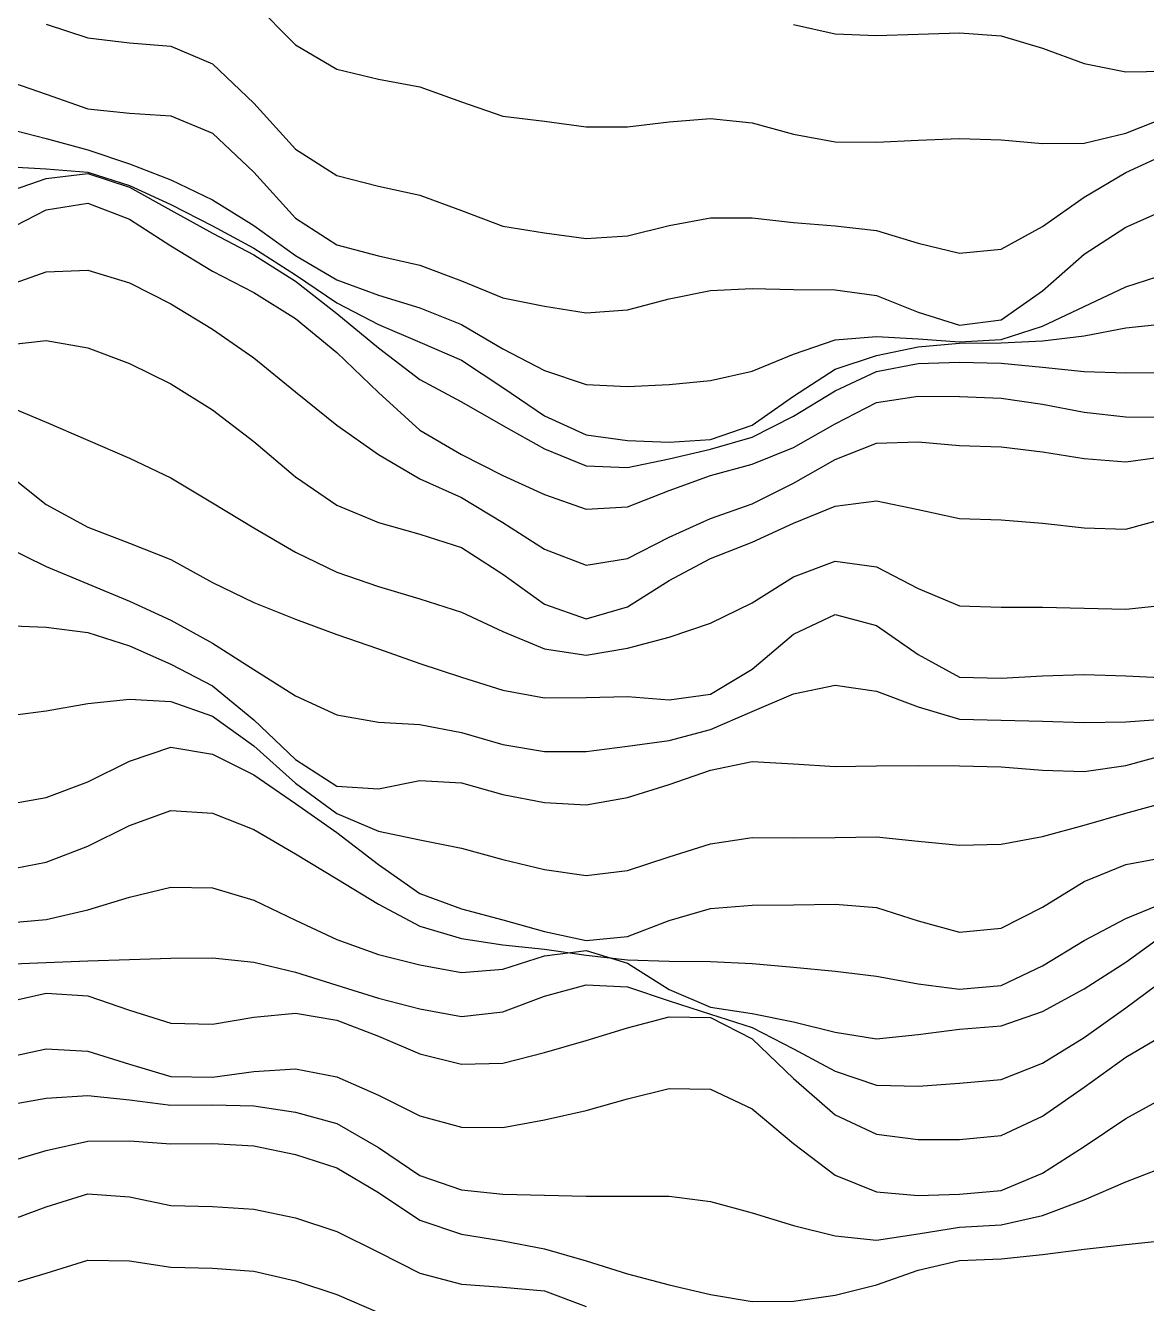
# Model space of a CAD drawing. Header units: metres. Extents: x 0 to 1200, y 54 to 769.
# Drawn here: x 708.4 to 816.7, y 227.7 to 351.3 of the extents above; entities that cross this region are included whole.
import ezdxf

# ---------------------------------------------------------------- set-up
doc = ezdxf.new("R2010")
doc.units = ezdxf.units.M

msp = doc.modelspace()

# ---------------------------------------------------------------- linework, layer by layer
for p, q in [((730.43365, 353.49255), (734.447, 349.4324)), ((710.3668, 351.40442), (714.3802, 350.08002)), ((782.6074, 351.37317), (786.6208, 350.4694)), ((714.3802, 350.08002), (718.39355, 349.6212)), ((786.6208, 350.4694), (790.63416, 350.31775)), ((790.63416, 350.31775), (794.6475, 350.45197)), ((794.6475, 350.45197), (798.6609, 350.5715)), ((798.6609, 350.5715), (802.67426, 350.29822)), ((802.67426, 350.29822), (806.6876, 349.08148)), ((718.39355, 349.6212), (722.4069, 349.28687)), ((722.4069, 349.28687), (726.4203, 347.58844)), ((734.447, 349.4324), (738.4604, 347.05353)), ((806.6876, 349.08148), (810.701, 347.62122)), ((726.4203, 347.58844), (730.43365, 343.78708)), ((810.701, 347.62122), (814.71436, 346.8201)), ((706.35345, 346.0494), (710.3668, 344.63373)), ((738.4604, 347.05353), (742.47375, 346.11105)), ((742.47375, 346.11105), (746.4871, 345.3454)), ((814.71436, 346.8201), (818.7277, 346.87946)), ((746.4871, 345.3454), (750.5005, 343.91232)), ((710.3668, 344.63373), (714.3802, 343.2327)), ((730.43365, 343.78708), (734.447, 339.31686)), ((750.5005, 343.91232), (754.51385, 342.51428)), ((714.3802, 343.2327), (718.39355, 342.81387)), ((718.39355, 342.81387), (722.4069, 342.56125)), ((722.4069, 342.56125), (726.4203, 340.87506)), ((754.51385, 342.51428), (758.5272, 342.0232)), ((770.5673, 341.97495), (774.5807, 342.3071)), ((774.5807, 342.3071), (778.59406, 341.8906)), ((814.71436, 340.88428), (818.7277, 342.4561)), ((706.35345, 341.38126), (710.3668, 340.3572)), ((758.5272, 342.0232), (762.5406, 341.5026)), ((762.5406, 341.5026), (766.55396, 341.49908)), ((766.55396, 341.49908), (770.5673, 341.97495)), ((778.59406, 341.8906), (782.6074, 340.7696)), ((710.3668, 340.3572), (714.3802, 339.28046)), ((726.4203, 340.87506), (730.43365, 337.0952)), ((782.6074, 340.7696), (786.6208, 340.04614)), ((786.6208, 340.04614), (790.63416, 339.99628)), ((790.63416, 339.99628), (794.6475, 340.2005)), ((794.6475, 340.2005), (798.6609, 340.3526)), ((798.6609, 340.3526), (802.67426, 340.24298)), ((802.67426, 340.24298), (806.6876, 339.8844)), ((806.6876, 339.8844), (810.701, 339.91238)), ((810.701, 339.91238), (814.71436, 340.88428)), ((714.3802, 339.28046), (718.39355, 337.91583)), ((734.447, 339.31686), (738.4604, 336.7777)), ((814.71436, 337.076), (818.7277, 338.9138)), ((706.35345, 337.66263), (710.3668, 337.41766)), ((710.3668, 337.41766), (714.3802, 337.11102)), ((718.39355, 337.91583), (722.4069, 336.3677)), ((706.35345, 335.1057), (710.3668, 336.48682)), ((710.3668, 336.48682), (714.3802, 336.96783)), ((714.3802, 337.11102), (718.39355, 335.82245)), ((714.3802, 336.96783), (718.39355, 335.65723)), ((722.4069, 336.3677), (726.4203, 334.44235)), ((730.43365, 337.0952), (734.447, 332.64972)), ((738.4604, 336.7777), (742.47375, 335.7523)), ((810.701, 334.69403), (814.71436, 337.076)), ((718.39355, 335.82245), (722.4069, 333.9682)), ((718.39355, 335.65723), (722.4069, 333.44016)), ((742.47375, 335.7523), (746.4871, 334.89325)), ((746.4871, 334.89325), (750.5005, 333.4067)), ((710.3668, 333.45844), (714.3802, 334.10666)), ((714.3802, 334.10666), (718.39355, 332.55725)), ((722.4069, 333.9682), (726.4203, 331.91525)), ((726.4203, 334.44235), (730.43365, 331.95032)), ((806.6876, 331.8424), (810.701, 334.69403)), ((706.35345, 331.41306), (710.3668, 333.45844)), ((718.39355, 332.55725), (722.4069, 329.9771)), ((722.4069, 333.44016), (726.4203, 331.20117)), ((734.447, 332.64972), (738.4604, 330.09137)), ((750.5005, 333.4067), (754.51385, 331.89133)), ((770.5673, 331.94797), (774.5807, 332.6907)), ((774.5807, 332.6907), (778.59406, 332.69708)), ((778.59406, 332.69708), (782.6074, 332.23633)), ((814.71436, 331.80328), (818.7277, 333.54913)), ((726.4203, 331.91525), (730.43365, 329.76346)), ((726.4203, 331.20117), (730.43365, 329.12256)), ((730.43365, 331.95032), (734.447, 329.06253)), ((754.51385, 331.89133), (758.5272, 331.23984)), ((758.5272, 331.23984), (762.5406, 330.68506)), ((766.55396, 330.95642), (770.5673, 331.94797)), ((782.6074, 332.23633), (786.6208, 331.9308)), ((786.6208, 331.9308), (790.63416, 331.4615)), ((790.63416, 331.4615), (794.6475, 330.2434)), ((802.67426, 329.65936), (806.6876, 331.8424)), ((810.701, 329.16898), (814.71436, 331.80328)), ((722.4069, 329.9771), (726.4203, 327.5513)), ((738.4604, 330.09137), (742.47375, 329.0136)), ((762.5406, 330.68506), (766.55396, 330.95642)), ((794.6475, 330.2434), (798.6609, 329.2721)), ((730.43365, 329.76346), (734.447, 327.19293)), ((730.43365, 329.12256), (734.447, 326.56903)), ((734.447, 329.06253), (738.4604, 326.7059)), ((742.47375, 329.0136), (746.4871, 328.10327)), ((798.6609, 329.2721), (802.67426, 329.65936)), ((806.6876, 325.64557), (810.701, 329.16898)), ((706.35345, 326.05844), (710.3668, 327.4595)), ((710.3668, 327.4595), (714.3802, 327.64737)), ((714.3802, 327.64737), (718.39355, 326.41266)), ((726.4203, 327.5513), (730.43365, 325.48038)), ((746.4871, 328.10327), (750.5005, 326.59482)), ((718.39355, 326.41266), (722.4069, 324.3692)), ((734.447, 327.19293), (738.4604, 324.486)), ((734.447, 326.56903), (738.4604, 323.43875)), ((738.4604, 326.7059), (742.47375, 325.22095)), ((750.5005, 326.59482), (754.51385, 324.97342)), ((814.71436, 326.01276), (818.7277, 327.31964)), ((730.43365, 325.48038), (734.447, 322.96375)), ((742.47375, 325.22095), (746.4871, 323.9879)), ((754.51385, 324.97342), (758.5272, 324.1427)), ((770.5673, 324.87042), (774.5807, 325.68134)), ((774.5807, 325.68134), (778.59406, 325.86368)), ((778.59406, 325.86368), (782.6074, 325.768)), ((782.6074, 325.768), (786.6208, 325.71902)), ((786.6208, 325.71902), (790.63416, 325.16965)), ((790.63416, 325.16965), (794.6475, 323.58102)), ((802.67426, 322.82358), (806.6876, 325.64557)), ((810.701, 324.13165), (814.71436, 326.01276)), ((722.4069, 324.3692), (726.4203, 321.93176)), ((738.4604, 324.486), (742.47375, 322.37073)), ((746.4871, 323.9879), (750.5005, 322.37674)), ((758.5272, 324.1427), (762.5406, 323.50183)), ((762.5406, 323.50183), (766.55396, 323.805)), ((766.55396, 323.805), (770.5673, 324.87042)), ((806.6876, 322.23187), (810.701, 324.13165)), ((734.447, 322.96375), (738.4604, 319.68698)), ((738.4604, 323.43875), (742.47375, 320.1127)), ((794.6475, 323.58102), (798.6609, 322.31027)), ((798.6609, 322.31027), (802.67426, 322.82358)), ((814.71436, 322.04663), (818.7277, 322.46896)), ((726.4203, 321.93176), (730.43365, 319.14468)), ((742.47375, 322.37073), (746.4871, 320.67258)), ((750.5005, 322.37674), (754.51385, 320.04333)), ((786.6208, 320.90543), (790.63416, 321.21945)), ((790.63416, 321.21945), (794.6475, 321.00357)), ((802.67426, 320.93652), (806.6876, 322.23187)), ((806.6876, 320.80228), (810.701, 321.28363)), ((810.701, 321.28363), (814.71436, 322.04663)), ((706.35345, 320.36902), (710.3668, 320.81805)), ((710.3668, 320.81805), (714.3802, 320.11536)), ((714.3802, 320.11536), (718.39355, 318.61118)), ((742.47375, 320.1127), (746.4871, 317.07553)), ((746.4871, 320.67258), (750.5005, 318.93692)), ((754.51385, 320.04333), (758.5272, 317.93213)), ((782.6074, 319.52045), (786.6208, 320.90543)), ((790.63416, 319.36835), (794.6475, 320.21658)), ((794.6475, 321.00357), (798.6609, 320.7046)), ((794.6475, 320.21658), (798.6609, 320.57373)), ((798.6609, 320.7046), (802.67426, 320.93652)), ((798.6609, 320.57373), (802.67426, 320.613)), ((802.67426, 320.613), (806.6876, 320.80228)), ((730.43365, 319.14468), (734.447, 315.88254)), ((738.4604, 319.68698), (742.47375, 315.8222)), ((750.5005, 318.93692), (754.51385, 316.28745)), ((778.59406, 317.85568), (782.6074, 319.52045)), ((786.6208, 318.04626), (790.63416, 319.36835)), ((718.39355, 318.61118), (722.4069, 316.6329)), ((758.5272, 317.93213), (762.5406, 316.58005)), ((774.5807, 316.9732), (778.59406, 317.85568)), ((782.6074, 315.4607), (786.6208, 318.04626)), ((786.6208, 315.9585), (790.63416, 317.82498)), ((790.63416, 317.82498), (794.6475, 318.60074)), ((794.6475, 318.60074), (798.6609, 318.73495)), ((798.6609, 318.73495), (802.67426, 318.63974)), ((802.67426, 318.63974), (806.6876, 318.25458)), ((806.6876, 318.25458), (810.701, 317.83542)), ((810.701, 317.83542), (814.71436, 317.71094)), ((814.71436, 317.71094), (818.7277, 317.75107)), ((722.4069, 316.6329), (726.4203, 314.14276)), ((746.4871, 317.07553), (750.5005, 314.89233)), ((754.51385, 316.28745), (758.5272, 313.53497)), ((762.5406, 316.58005), (766.55396, 316.37103)), ((766.55396, 316.37103), (770.5673, 316.5944)), ((770.5673, 316.5944), (774.5807, 316.9732)), ((734.447, 315.88254), (738.4604, 312.6463)), ((742.47375, 315.8222), (746.4871, 312.17447)), ((778.59406, 312.63583), (782.6074, 315.4607)), ((782.6074, 313.51804), (786.6208, 315.9585)), ((790.63416, 314.8345), (794.6475, 315.46603)), ((794.6475, 315.46603), (798.6609, 315.4197)), ((798.6609, 315.4197), (802.67426, 315.26657)), ((802.67426, 315.26657), (806.6876, 314.66663)), ((706.35345, 314.61716), (710.3668, 312.93008)), ((726.4203, 314.14276), (730.43365, 311.0546)), ((750.5005, 314.89233), (754.51385, 312.60107)), ((786.6208, 312.78525), (790.63416, 314.8345)), ((806.6876, 314.66663), (810.701, 313.90765)), ((810.701, 313.90765), (814.71436, 313.45703)), ((710.3668, 312.93008), (714.3802, 311.21088)), ((738.4604, 312.6463), (742.47375, 309.8086)), ((754.51385, 312.60107), (758.5272, 310.3647)), ((758.5272, 313.53497), (762.5406, 311.7283)), ((774.5807, 311.26297), (778.59406, 312.63583)), ((778.59406, 311.47513), (782.6074, 313.51804)), ((782.6074, 310.5011), (786.6208, 312.78525)), ((814.71436, 313.45703), (818.7277, 313.42026)), ((746.4871, 312.17447), (750.5005, 309.8173)), ((762.5406, 311.7283), (766.55396, 311.17386)), ((774.5807, 310.32782), (778.59406, 311.47513)), ((714.3802, 311.21088), (718.39355, 309.4655)), ((730.43365, 311.0546), (734.447, 307.6598)), ((758.5272, 310.3647), (762.5406, 308.71555)), ((766.55396, 311.17386), (770.5673, 311.01093)), ((770.5673, 311.01093), (774.5807, 311.26297)), ((770.5673, 309.38696), (774.5807, 310.32782)), ((778.59406, 308.88852), (782.6074, 310.5011)), ((786.6208, 309.34424), (790.63416, 310.922)), ((790.63416, 310.922), (794.6475, 311.04315)), ((794.6475, 311.04315), (798.6609, 310.68723)), ((798.6609, 310.68723), (802.67426, 310.54156)), ((802.67426, 310.54156), (806.6876, 310.06808)), ((718.39355, 309.4655), (722.4069, 307.56125)), ((742.47375, 309.8086), (746.4871, 307.45312)), ((750.5005, 309.8173), (754.51385, 307.79132)), ((766.55396, 308.54468), (770.5673, 309.38696)), ((774.5807, 307.78467), (778.59406, 308.88852)), ((782.6074, 307.05585), (786.6208, 309.34424)), ((806.6876, 310.06808), (810.701, 309.42233)), ((810.701, 309.42233), (814.71436, 309.09048)), ((814.71436, 309.09048), (818.7277, 309.6504)), ((706.35345, 308.17847), (710.3668, 304.98343)), ((734.447, 307.6598), (738.4604, 304.9202)), ((754.51385, 307.79132), (758.5272, 305.94427)), ((762.5406, 308.71555), (766.55396, 308.54468)), ((770.5673, 306.32947), (774.5807, 307.78467)), ((722.4069, 307.56125), (726.4203, 305.14545)), ((746.4871, 307.45312), (750.5005, 305.64142)), ((778.59406, 305.04865), (782.6074, 307.05585)), ((750.5005, 305.64142), (754.51385, 303.22522)), ((758.5272, 305.94427), (762.5406, 304.5396)), ((766.55396, 304.76086), (770.5673, 306.32947)), ((786.6208, 304.80322), (790.63416, 305.3288)), ((790.63416, 305.3288), (794.6475, 304.5112)), ((710.3668, 304.98343), (714.3802, 302.80206)), ((726.4203, 305.14545), (730.43365, 302.71304)), ((738.4604, 304.9202), (742.47375, 303.2508)), ((762.5406, 304.5396), (766.55396, 304.76086)), ((774.5807, 303.61227), (778.59406, 305.04865)), ((782.6074, 303.17755), (786.6208, 304.80322)), ((794.6475, 304.5112), (798.6609, 303.63074)), ((714.3802, 302.80206), (718.39355, 301.23572)), ((730.43365, 302.71304), (734.447, 300.36502)), ((742.47375, 303.2508), (746.4871, 302.1224)), ((754.51385, 303.22522), (758.5272, 300.66666)), ((770.5673, 301.8079), (774.5807, 303.61227)), ((778.59406, 301.32883), (782.6074, 303.17755)), ((798.6609, 303.63074), (802.67426, 303.48285)), ((802.67426, 303.48285), (806.6876, 303.17346)), ((806.6876, 303.17346), (810.701, 302.7258)), ((810.701, 302.7258), (814.71436, 302.60272)), ((814.71436, 302.60272), (818.7277, 303.6771)), ((746.4871, 302.1224), (750.5005, 300.81638)), ((766.55396, 299.76212), (770.5673, 301.8079)), ((706.35345, 300.9525), (710.3668, 298.97247)), ((718.39355, 301.23572), (722.4069, 299.67194)), ((734.447, 300.36502), (738.4604, 298.44327)), ((750.5005, 300.81638), (754.51385, 298.22766)), ((758.5272, 300.66666), (762.5406, 299.12613)), ((774.5807, 299.7565), (778.59406, 301.32883)), ((710.3668, 298.97247), (714.3802, 297.31873)), ((722.4069, 299.67194), (726.4203, 297.42194)), ((762.5406, 299.12613), (766.55396, 299.76212)), ((770.5673, 297.61594), (774.5807, 299.7565)), ((782.6074, 297.98288), (786.6208, 299.5141)), ((786.6208, 299.5141), (790.63416, 298.93964)), ((738.4604, 298.44327), (742.47375, 297.04916)), ((754.51385, 298.22766), (758.5272, 295.35022)), ((778.59406, 295.4877), (782.6074, 297.98288)), ((790.63416, 298.93964), (794.6475, 296.85193)), ((714.3802, 297.31873), (718.39355, 295.64252)), ((726.4203, 297.42194), (730.43365, 295.50134)), ((742.47375, 297.04916), (746.4871, 295.85745)), ((766.55396, 295.0731), (770.5673, 297.61594)), ((794.6475, 296.85193), (798.6609, 295.17667)), ((718.39355, 295.64252), (722.4069, 293.8059)), ((730.43365, 295.50134), (734.447, 293.88193)), ((746.4871, 295.85745), (750.5005, 294.57227)), ((758.5272, 295.35022), (762.5406, 293.93683)), ((774.5807, 293.5), (778.59406, 295.4877)), ((814.71436, 294.8518), (818.7277, 295.26727)), ((750.5005, 294.57227), (754.51385, 292.6998)), ((762.5406, 293.93683), (766.55396, 295.0731)), ((782.6074, 292.43225), (786.6208, 294.33136)), ((786.6208, 294.33136), (790.63416, 293.27872)), ((798.6609, 295.17667), (802.67426, 295.0422)), ((802.67426, 295.0422), (806.6876, 295.05)), ((806.6876, 295.05), (810.701, 294.94296)), ((810.701, 294.94296), (814.71436, 294.8518)), ((706.35345, 293.278), (710.3668, 293.12463)), ((710.3668, 293.12463), (714.3802, 292.61298)), ((722.4069, 293.8059), (726.4203, 291.55975)), ((734.447, 293.88193), (738.4604, 292.42484)), ((770.5673, 292.16373), (774.5807, 293.5)), ((790.63416, 293.27872), (794.6475, 290.4667)), ((714.3802, 292.61298), (718.39355, 291.32065)), ((726.4203, 291.55975), (730.43365, 289.01376)), ((738.4604, 292.42484), (742.47375, 291.0239)), ((754.51385, 292.6998), (758.5272, 291.01245)), ((766.55396, 291.08984), (770.5673, 292.16373)), ((778.59406, 289.07266), (782.6074, 292.43225)), ((718.39355, 291.32065), (722.4069, 289.5487)), ((742.47375, 291.0239), (746.4871, 289.60864)), ((758.5272, 291.01245), (762.5406, 290.42642)), ((762.5406, 290.42642), (766.55396, 291.08984)), ((794.6475, 290.4667), (798.6609, 288.30057)), ((722.4069, 289.5487), (726.4203, 287.46075)), ((746.4871, 289.60864), (750.5005, 288.2997)), ((730.43365, 289.01376), (734.447, 286.47327)), ((750.5005, 288.2997), (754.51385, 287.028)), ((774.5807, 286.65625), (778.59406, 289.07266)), ((798.6609, 288.30057), (802.67426, 288.18442)), ((802.67426, 288.18442), (806.6876, 288.42728)), ((806.6876, 288.42728), (810.701, 288.5524)), ((810.701, 288.5524), (814.71436, 288.4205)), ((814.71436, 288.4205), (818.7277, 288.20895)), ((726.4203, 287.46075), (730.43365, 284.14832)), ((754.51385, 287.028), (758.5272, 286.29483)), ((770.5673, 286.09232), (774.5807, 286.65625)), ((778.59406, 284.96533), (782.6074, 286.66144)), ((782.6074, 286.66144), (786.6208, 287.52225)), ((786.6208, 287.52225), (790.63416, 286.94568)), ((790.63416, 286.94568), (794.6475, 285.42163)), ((710.3668, 285.0462), (714.3802, 285.7528)), ((714.3802, 285.7528), (718.39355, 286.16965)), ((718.39355, 286.16965), (722.4069, 285.92273)), ((722.4069, 285.92273), (726.4203, 284.50122)), ((734.447, 286.47327), (738.4604, 284.64996)), ((758.5272, 286.29483), (762.5406, 286.30734)), ((762.5406, 286.30734), (766.55396, 286.4199)), ((766.55396, 286.4199), (770.5673, 286.09232)), ((794.6475, 285.42163), (798.6609, 284.23868)), ((706.35345, 284.5168), (710.3668, 285.0462)), ((726.4203, 284.50122), (730.43365, 281.6421)), ((730.43365, 284.14832), (734.447, 280.32953)), ((738.4604, 284.64996), (742.47375, 283.948)), ((774.5807, 283.22638), (778.59406, 284.96533)), ((798.6609, 284.23868), (802.67426, 284.11255)), ((814.71436, 283.97656), (818.7277, 284.24164)), ((742.47375, 283.948), (746.4871, 283.69586)), ((746.4871, 283.69586), (750.5005, 282.93353)), ((750.5005, 282.93353), (754.51385, 281.77567)), ((770.5673, 282.1691), (774.5807, 283.22638)), ((802.67426, 284.11255), (806.6876, 284.01898)), ((806.6876, 284.01898), (810.701, 283.918)), ((810.701, 283.918), (814.71436, 283.97656)), ((754.51385, 281.77567), (758.5272, 281.09717)), ((766.55396, 281.62173), (770.5673, 282.1691)), ((718.39355, 280.16547), (722.4069, 281.51144)), ((722.4069, 281.51144), (726.4203, 280.85315)), ((726.4203, 280.85315), (730.43365, 278.84937)), ((730.43365, 281.6421), (734.447, 278.04037)), ((758.5272, 281.09717), (762.5406, 281.11072)), ((762.5406, 281.11072), (766.55396, 281.62173)), ((814.71436, 279.74112), (818.7277, 280.84952)), ((714.3802, 278.1533), (718.39355, 280.16547)), ((734.447, 280.32953), (738.4604, 277.75623)), ((770.5673, 277.91217), (774.5807, 279.29843)), ((774.5807, 279.29843), (778.59406, 280.12122)), ((778.59406, 280.12122), (782.6074, 279.91202)), ((782.6074, 279.91202), (786.6208, 279.66217)), ((786.6208, 279.66217), (790.63416, 279.7209)), ((790.63416, 279.7209), (794.6475, 279.73782)), ((794.6475, 279.73782), (798.6609, 279.71332)), ((798.6609, 279.71332), (802.67426, 279.60846)), ((802.67426, 279.60846), (806.6876, 279.2837)), ((806.6876, 279.2837), (810.701, 279.17465)), ((810.701, 279.17465), (814.71436, 279.74112)), ((710.3668, 276.64032), (714.3802, 278.1533)), ((730.43365, 278.84937), (734.447, 276.07068)), ((734.447, 278.04037), (738.4604, 275.09766)), ((742.47375, 277.49515), (746.4871, 278.2975)), ((746.4871, 278.2975), (750.5005, 278.0577)), ((750.5005, 278.0577), (754.51385, 276.9478)), ((738.4604, 277.75623), (742.47375, 277.49515)), ((754.51385, 276.9478), (758.5272, 276.16534)), ((766.55396, 276.6454), (770.5673, 277.91217)), ((706.35345, 275.9355), (710.3668, 276.64032)), ((734.447, 276.07068), (738.4604, 273.2604)), ((758.5272, 276.16534), (762.5406, 275.9493)), ((762.5406, 275.9493), (766.55396, 276.6454)), ((814.71436, 275.14954), (818.7277, 276.24136)), ((718.39355, 273.95294), (722.4069, 275.39542)), ((722.4069, 275.39542), (726.4203, 275.12512)), ((726.4203, 275.12512), (730.43365, 273.55252)), ((738.4604, 275.09766), (742.47375, 273.40915)), ((810.701, 273.9827), (814.71436, 275.14954)), ((714.3802, 271.9515), (718.39355, 273.95294)), ((730.43365, 273.55252), (734.447, 271.19073)), ((738.4604, 273.2604), (742.47375, 270.17905)), ((742.47375, 273.40915), (746.4871, 272.55148)), ((806.6876, 272.89127), (810.701, 273.9827)), ((710.3668, 270.3944), (714.3802, 271.9515)), ((746.4871, 272.55148), (750.5005, 271.76178)), ((770.5673, 270.9199), (774.5807, 272.17703)), ((774.5807, 272.17703), (778.59406, 272.79453)), ((778.59406, 272.79453), (782.6074, 272.75964)), ((782.6074, 272.75964), (786.6208, 272.77338)), ((786.6208, 272.77338), (790.63416, 272.8376)), ((790.63416, 272.8376), (794.6475, 272.43286)), ((794.6475, 272.43286), (798.6609, 272.0416)), ((798.6609, 272.0416), (802.67426, 272.15204)), ((802.67426, 272.15204), (806.6876, 272.89127)), ((734.447, 271.19073), (738.4604, 268.79736)), ((750.5005, 271.76178), (754.51385, 270.65936)), ((754.51385, 270.65936), (758.5272, 269.6921)), ((766.55396, 269.61084), (770.5673, 270.9199)), ((814.71436, 270.18604), (818.7277, 270.91296)), ((706.35345, 269.6272), (710.3668, 270.3944)), ((742.47375, 270.17905), (746.4871, 267.38327)), ((758.5272, 269.6921), (762.5406, 269.12622)), ((762.5406, 269.12622), (766.55396, 269.61084)), ((810.701, 268.5305), (814.71436, 270.18604)), ((738.4604, 268.79736), (742.47375, 266.34656)), ((806.6876, 266.05618), (810.701, 268.5305)), ((714.3802, 265.78912), (718.39355, 267.0264)), ((718.39355, 267.0264), (722.4069, 267.98047)), ((722.4069, 267.98047), (726.4203, 267.93335)), ((726.4203, 267.93335), (730.43365, 266.74127)), ((746.4871, 267.38327), (750.5005, 265.904)), ((710.3668, 264.84683), (714.3802, 265.78912)), ((730.43365, 266.74127), (734.447, 264.7921)), ((742.47375, 266.34656), (746.4871, 264.20145)), ((750.5005, 265.904), (754.51385, 264.82407)), ((770.5673, 264.75232), (774.5807, 265.93185)), ((774.5807, 265.93185), (778.59406, 266.25195)), ((778.59406, 266.25195), (782.6074, 266.27325)), ((782.6074, 266.27325), (786.6208, 266.33517)), ((786.6208, 266.33517), (790.63416, 266.0307)), ((790.63416, 266.0307), (794.6475, 264.71808)), ((802.67426, 264.00415), (806.6876, 266.05618)), ((814.71436, 264.94226), (818.7277, 266.58392)), ((706.35345, 264.50357), (710.3668, 264.84683)), ((734.447, 264.7921), (738.4604, 262.9161)), ((754.51385, 264.82407), (758.5272, 263.71274)), ((766.55396, 263.21933), (770.5673, 264.75232)), ((794.6475, 264.71808), (798.6609, 263.6392)), ((810.701, 262.84244), (814.71436, 264.94226)), ((746.4871, 264.20145), (750.5005, 263.01285)), ((758.5272, 263.71274), (762.5406, 262.8336)), ((762.5406, 262.8336), (766.55396, 263.21933)), ((798.6609, 263.6392), (802.67426, 264.00415)), ((814.71436, 260.72943), (818.7277, 263.64423)), ((738.4604, 262.9161), (742.47375, 261.48355)), ((750.5005, 263.01285), (754.51385, 262.40277)), ((754.51385, 262.40277), (758.5272, 262.00458)), ((758.5272, 262.00458), (762.5406, 261.41644)), ((806.6876, 260.36765), (810.701, 262.84244)), ((706.35345, 260.5418), (710.3668, 260.70187)), ((710.3668, 260.70187), (714.3802, 260.86893)), ((714.3802, 260.86893), (718.39355, 260.98764)), ((718.39355, 260.98764), (722.4069, 261.11078)), ((722.4069, 261.11078), (726.4203, 261.15582)), ((726.4203, 261.15582), (730.43365, 260.74188)), ((730.43365, 260.74188), (734.447, 259.75674)), ((742.47375, 261.48355), (746.4871, 260.45905)), ((754.51385, 260.06964), (758.5272, 261.34256)), ((758.5272, 261.34256), (762.5406, 261.86914)), ((762.5406, 261.86914), (766.55396, 260.62036)), ((762.5406, 261.41644), (766.55396, 260.97394)), ((766.55396, 260.97394), (770.5673, 260.8257)), ((770.5673, 260.8257), (774.5807, 260.785)), ((774.5807, 260.785), (778.59406, 260.6175)), ((810.701, 258.15344), (814.71436, 260.72943)), ((734.447, 259.75674), (738.4604, 258.49353)), ((746.4871, 260.45905), (750.5005, 259.73438)), ((750.5005, 259.73438), (754.51385, 260.06964)), ((766.55396, 260.62036), (770.5673, 258.09528)), ((778.59406, 260.6175), (782.6074, 260.2358)), ((782.6074, 260.2358), (786.6208, 259.85663)), ((786.6208, 259.85663), (790.63416, 259.3764)), ((802.67426, 258.49084), (806.6876, 260.36765)), ((738.4604, 258.49353), (742.47375, 257.26624)), ((758.5272, 257.45355), (762.5406, 258.54846)), ((762.5406, 258.54846), (766.55396, 258.33487)), ((766.55396, 258.33487), (770.5673, 256.98724)), ((790.63416, 259.3764), (794.6475, 258.64938)), ((794.6475, 258.64938), (798.6609, 258.13303)), ((798.6609, 258.13303), (802.67426, 258.49084)), ((814.71436, 256.30432), (818.7277, 259.28018)), ((706.35345, 256.83704), (710.3668, 257.7439)), ((710.3668, 257.7439), (714.3802, 257.4628)), ((714.3802, 257.4628), (718.39355, 256.1043)), ((742.47375, 257.26624), (746.4871, 256.22284)), ((754.51385, 255.91833), (758.5272, 257.45355)), ((770.5673, 258.09528), (774.5807, 256.39044)), ((770.5673, 256.98724), (774.5807, 255.70221)), ((806.6876, 255.96204), (810.701, 258.15344)), ((718.39355, 256.1043), (722.4069, 254.82799)), ((730.43365, 255.4194), (734.447, 255.81105)), ((734.447, 255.81105), (738.4604, 255.12082)), ((746.4871, 256.22284), (750.5005, 255.49336)), ((750.5005, 255.49336), (754.51385, 255.91833)), ((774.5807, 256.39044), (778.59406, 255.7653)), ((778.59406, 255.7653), (782.6074, 254.9532)), ((802.67426, 254.58064), (806.6876, 255.96204)), ((810.701, 253.45232), (814.71436, 256.30432)), ((722.4069, 254.82799), (726.4203, 254.74522)), ((726.4203, 254.74522), (730.43365, 255.4194)), ((738.4604, 255.12082), (742.47375, 253.56271)), ((766.55396, 254.3948), (770.5673, 255.44397)), ((770.5673, 255.44397), (774.5807, 255.39684)), ((774.5807, 255.70221), (778.59406, 254.40683)), ((774.5807, 255.39684), (778.59406, 253.32785)), ((782.6074, 254.9532), (786.6208, 253.97571)), ((798.6609, 254.26889), (802.67426, 254.58064)), ((742.47375, 253.56271), (746.4871, 251.86844)), ((762.5406, 253.15396), (766.55396, 254.3948)), ((778.59406, 254.40683), (782.6074, 252.34084)), ((778.59406, 253.32785), (782.6074, 249.47906)), ((786.6208, 253.97571), (790.63416, 253.3063)), ((790.63416, 253.3063), (794.6475, 253.72708)), ((794.6475, 253.72708), (798.6609, 254.26889)), ((806.6876, 250.95636), (810.701, 253.45232)), ((814.71436, 251.55917), (818.7277, 253.91074)), ((706.35345, 251.48456), (710.3668, 252.35663)), ((710.3668, 252.35663), (714.3802, 252.14272)), ((714.3802, 252.14272), (718.39355, 250.88763)), ((758.5272, 252.01337), (762.5406, 253.15396)), ((782.6074, 252.34084), (786.6208, 250.21106)), ((718.39355, 250.88763), (722.4069, 249.69482)), ((746.4871, 251.86844), (750.5005, 250.8775)), ((750.5005, 250.8775), (754.51385, 250.97133)), ((754.51385, 250.97133), (758.5272, 252.01337)), ((802.67426, 249.37444), (806.6876, 250.95636)), ((810.701, 248.65982), (814.71436, 251.55917)), ((722.4069, 249.69482), (726.4203, 249.62473)), ((726.4203, 249.62473), (730.43365, 250.17735)), ((730.43365, 250.17735), (734.447, 250.40945)), ((734.447, 250.40945), (738.4604, 249.65593)), ((738.4604, 249.65593), (742.47375, 247.88176)), ((786.6208, 250.21106), (790.63416, 248.83037)), ((766.55396, 247.50879), (770.5673, 248.50613)), ((770.5673, 248.50613), (774.5807, 248.448)), ((774.5807, 248.448), (778.59406, 246.5583)), ((782.6074, 249.47906), (786.6208, 245.9755)), ((790.63416, 248.83037), (794.6475, 248.74635)), ((794.6475, 248.74635), (798.6609, 249.03938)), ((798.6609, 249.03938), (802.67426, 249.37444)), ((806.6876, 245.84705), (810.701, 248.65982)), ((706.35345, 246.88017), (710.3668, 247.59001)), ((710.3668, 247.59001), (714.3802, 247.84251)), ((714.3802, 247.84251), (718.39355, 247.41103)), ((718.39355, 247.41103), (722.4069, 246.91603)), ((742.47375, 247.88176), (746.4871, 245.88232)), ((762.5406, 246.40396), (766.55396, 247.50879)), ((814.71436, 245.60684), (818.7277, 247.79439)), ((722.4069, 246.91603), (726.4203, 246.93681)), ((726.4203, 246.93681), (730.43365, 246.8472)), ((730.43365, 246.8472), (734.447, 246.24129)), ((734.447, 246.24129), (738.4604, 245.13194)), ((746.4871, 245.88232), (750.5005, 244.77325)), ((758.5272, 245.50499), (762.5406, 246.40396)), ((778.59406, 246.5583), (782.6074, 243.2066)), ((786.6208, 245.9755), (790.63416, 244.11284)), ((738.4604, 245.13194), (742.47375, 242.80807)), ((750.5005, 244.77325), (754.51385, 244.73405)), ((754.51385, 244.73405), (758.5272, 245.50499)), ((802.67426, 243.9827), (806.6876, 245.84705)), ((810.701, 242.91193), (814.71436, 245.60684)), ((710.3668, 242.53825), (714.3802, 243.42976)), ((714.3802, 243.42976), (718.39355, 243.45078)), ((718.39355, 243.45078), (722.4069, 243.17)), ((790.63416, 244.11284), (794.6475, 243.57965)), ((794.6475, 243.57965), (798.6609, 243.60283)), ((798.6609, 243.60283), (802.67426, 243.9827)), ((706.35345, 241.3484), (710.3668, 242.53825)), ((722.4069, 243.17), (726.4203, 243.20169)), ((726.4203, 243.20169), (730.43365, 242.96503)), ((730.43365, 242.96503), (734.447, 242.14404)), ((734.447, 242.14404), (738.4604, 240.86374)), ((742.47375, 242.80807), (746.4871, 240.09964)), ((782.6074, 243.2066), (786.6208, 240.15433)), ((806.6876, 240.3371), (810.701, 242.91193)), ((814.71436, 239.49428), (818.7277, 241.04698)), ((738.4604, 240.86374), (742.47375, 238.47067)), ((746.4871, 240.09964), (750.5005, 238.72318)), ((786.6208, 240.15433), (790.63416, 238.53242)), ((802.67426, 238.64957), (806.6876, 240.3371)), ((742.47375, 238.47067), (746.4871, 235.77612)), ((750.5005, 238.72318), (754.51385, 238.3029)), ((790.63416, 238.53242), (794.6475, 238.18185)), ((798.6609, 238.30074), (802.67426, 238.64957)), ((810.701, 237.74817), (814.71436, 239.49428)), ((710.3668, 237.0932), (714.3802, 238.32494)), ((714.3802, 238.32494), (718.39355, 238.04031)), ((718.39355, 238.04031), (722.4069, 237.22067)), ((722.4069, 237.22067), (726.4203, 237.10345)), ((754.51385, 238.3029), (758.5272, 238.20358)), ((758.5272, 238.20358), (762.5406, 238.09433)), ((762.5406, 238.09433), (766.55396, 238.11655)), ((766.55396, 238.11655), (770.5673, 238.09877)), ((770.5673, 238.09877), (774.5807, 237.58539)), ((774.5807, 237.58539), (778.59406, 236.48988)), ((794.6475, 238.18185), (798.6609, 238.30074)), ((806.6876, 236.24597), (810.701, 237.74817)), ((706.35345, 235.58801), (710.3668, 237.0932)), ((726.4203, 237.10345), (730.43365, 236.86511)), ((730.43365, 236.86511), (734.447, 236.02896)), ((734.447, 236.02896), (738.4604, 234.69292)), ((778.59406, 236.48988), (782.6074, 235.28911)), ((802.67426, 235.32764), (806.6876, 236.24597)), ((746.4871, 235.77612), (750.5005, 234.42715)), ((782.6074, 235.28911), (786.6208, 234.26704)), ((794.6475, 234.47198), (798.6609, 235.10403)), ((798.6609, 235.10403), (802.67426, 235.32764)), ((738.4604, 234.69292), (742.47375, 232.69814)), ((750.5005, 234.42715), (754.51385, 233.79051)), ((754.51385, 233.79051), (758.5272, 233.03308)), ((786.6208, 234.26704), (790.63416, 233.8623)), ((790.63416, 233.8623), (794.6475, 234.47198)), ((814.71436, 233.43207), (818.7277, 233.85773)), ((742.47375, 232.69814), (746.4871, 230.66072)), ((758.5272, 233.03308), (762.5406, 231.8435)), ((802.67426, 232.05423), (806.6876, 232.45886)), ((806.6876, 232.45886), (810.701, 232.9729)), ((810.701, 232.9729), (814.71436, 233.43207)), ((710.3668, 230.66975), (714.3802, 231.93524)), ((714.3802, 231.93524), (718.39355, 231.87129)), ((718.39355, 231.87129), (722.4069, 231.25687)), ((722.4069, 231.25687), (726.4203, 231.16562)), ((726.4203, 231.16562), (730.43365, 230.85004)), ((762.5406, 231.8435), (766.55396, 230.5957)), ((794.6475, 230.95343), (798.6609, 231.90036)), ((798.6609, 231.90036), (802.67426, 232.05423)), ((706.35345, 229.4837), (710.3668, 230.66975)), ((730.43365, 230.85004), (734.447, 229.93376)), ((734.447, 229.93376), (738.4604, 228.59344)), ((746.4871, 230.66072), (750.5005, 229.60242)), ((766.55396, 230.5957), (770.5673, 229.53561)), ((790.63416, 229.53864), (794.6475, 230.95343)), ((738.4604, 228.59344), (742.47375, 226.85066)), ((750.5005, 229.60242), (754.51385, 229.3129)), ((754.51385, 229.3129), (758.5272, 228.94647)), ((758.5272, 228.94647), (762.5406, 227.44626)), ((770.5673, 229.53561), (774.5807, 228.5966)), ((774.5807, 228.5966), (778.59406, 227.92627)), ((786.6208, 228.52994), (790.63416, 229.53864)), ((778.59406, 227.92627), (782.6074, 227.95522)), ((782.6074, 227.95522), (786.6208, 228.52994))]:
    msp.add_line(p, q)

doc.saveas('drawing.dxf')
